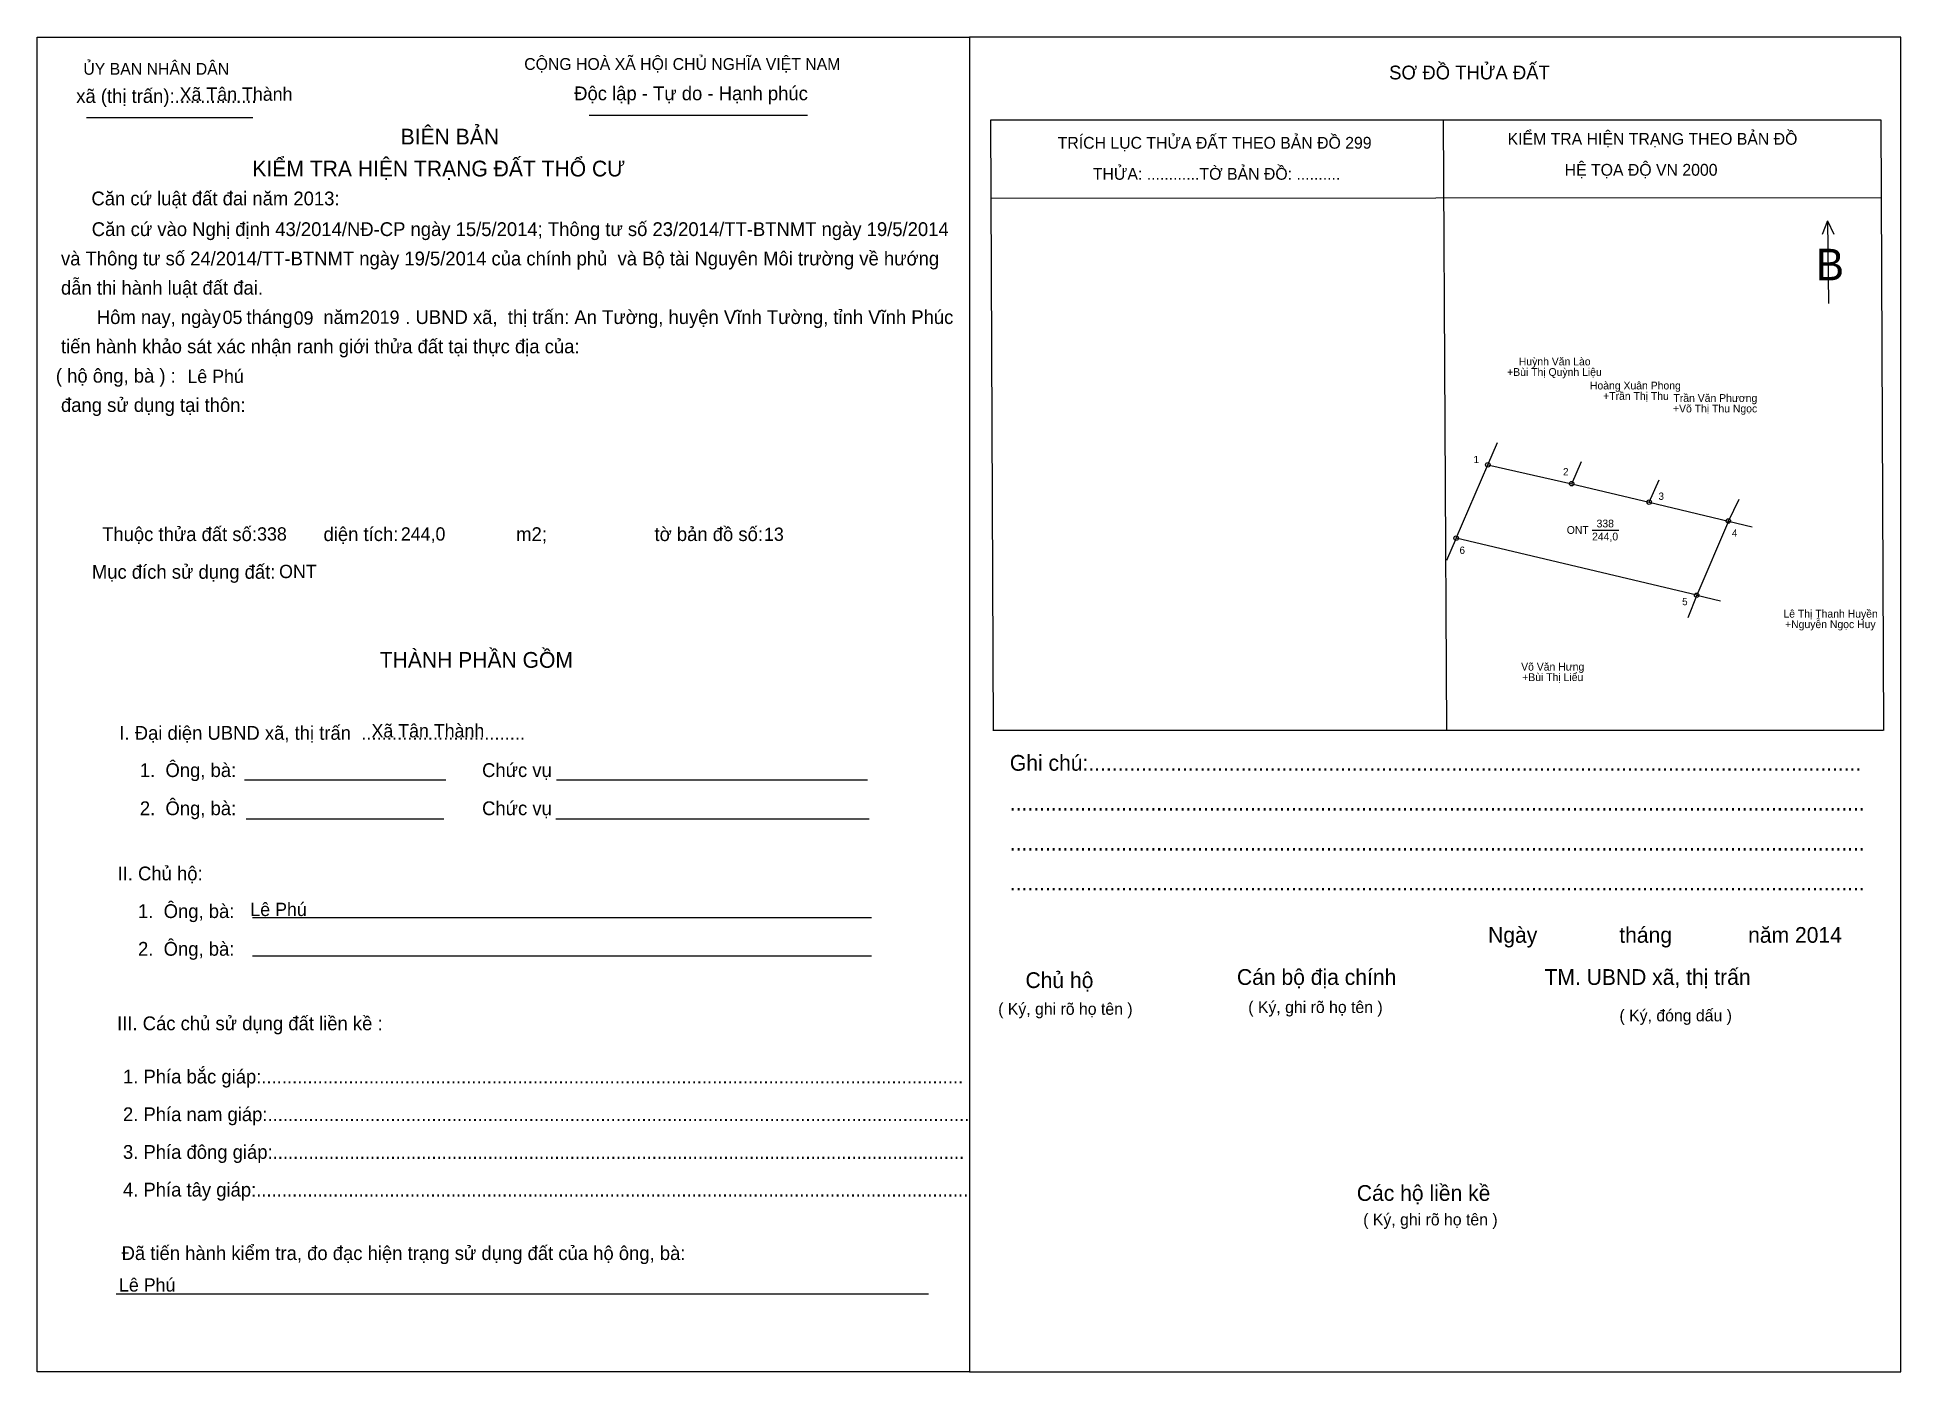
# Model space of a CAD drawing. Extents: x 540461 to 540669, y 1835220 to 1835369.
import ezdxf

# ---------------------------------------------------------------- set-up
doc = ezdxf.new("R2010")
doc.units = 0
for name, color, linetype in [('bbhtNoiDung', 7, 'Continuous'), ('bbhtTemplate', 7, 'Continuous'), ('CanhThua', 7, 'Continuous'), ('MocDinhThua', 7, 'Continuous'), ('NhanDiaChinhThua', 7, 'Continuous'), ('NhanTuCan', 7, 'Continuous'), ('RauThua', 7, 'Continuous'), ('SoHieuDinhThua', 7, 'Continuous')]:
    doc.layers.add(name, color=color, linetype=linetype)

msp = doc.modelspace()

# ---------------------------------------------------------------- linework, layer by layer
at = {"layer": 'bbhtTemplate'}
for p, q in [((540466.56, 1835359.58), (540485.09, 1835359.58)), ((540522.55, 1835359.83), (540546.86, 1835359.83)), ((540617.66, 1835359.34), (540618.01, 1835291.3)), ((540567.26, 1835350.59), (540666.38, 1835350.69)), ((540660.45, 1835348.07), (540659.86, 1835346.54)), ((540660.45, 1835348.07), (540661.14, 1835346.59)), ((540660.45, 1835348.07), (540660.55, 1835338.88)), ((540484.15, 1835285.81), (540506.59, 1835285.81)), ((540518.89, 1835285.81), (540553.53, 1835285.81)), ((540484.35, 1835281.47), (540506.34, 1835281.47)), ((540518.84, 1835281.47), (540553.72, 1835281.47)), ((540485.04, 1835270.45), (540553.97, 1835270.45)), ((540485.04, 1835266.2), (540553.97, 1835266.2)), ((540469.87, 1835228.55), (540560.34, 1835228.55))]:
    msp.add_line(p, q, dxfattribs=at)
for points in [[(540461.08, 1835219.85), (540461.08, 1835368.53), (540564.89, 1835368.53), (540564.89, 1835219.85)], [(540668.6, 1835219.85), (540668.6, 1835368.53), (540564.89, 1835368.53), (540564.89, 1835219.85)]]:
    msp.add_lwpolyline(points, close=True, dxfattribs=at)
for points in [[(540567.56, 1835291.3), (540567.26, 1835359.34), (540666.38, 1835359.34), (540666.68, 1835291.3)], [(540666.63, 1835291.3), (540567.51, 1835291.3)]]:
    msp.add_lwpolyline(points, dxfattribs=at)
at = {"layer": 'CanhThua'}
for p, q in [((540619.09, 1835312.72), (540622.62, 1835320.89)), ((540622.62, 1835320.89), (540631.96, 1835318.79)), ((540631.96, 1835318.79), (540640.58, 1835316.74)), ((540640.58, 1835316.74), (540649.41, 1835314.63)), ((540649.41, 1835314.63), (540645.88, 1835306.36)), ((540645.88, 1835306.36), (540619.09, 1835312.72))]:
    msp.add_line(p, q, dxfattribs=at)
at = {"layer": 'MocDinhThua'}
for centre in [(540622.62, 1835320.89), (540631.96, 1835318.79), (540640.58, 1835316.74), (540649.41, 1835314.63), (540619.09, 1835312.72), (540645.88, 1835306.36)]:
    msp.add_circle(centre, 0.25, dxfattribs=at)
at = {"layer": 'NhanDiaChinhThua'}
msp.add_line((540634.23, 1835313.63), (540637.2, 1835313.63), dxfattribs=at)
at = {"layer": 'RauThua'}
for p, q in [((540622.62, 1835320.89), (540623.71, 1835323.37)), ((540631.96, 1835318.79), (540633.05, 1835321.27)), ((540640.58, 1835316.74), (540641.69, 1835319.21)), ((540649.41, 1835314.63), (540650.61, 1835317.06)), ((540649.41, 1835314.63), (540652.05, 1835314)), ((540619.09, 1835312.72), (540618.01, 1835310.23)), ((540645.88, 1835306.36), (540644.91, 1835303.83)), ((540645.88, 1835306.36), (540648.52, 1835305.74))]:
    msp.add_line(p, q, dxfattribs=at)

# ---------------------------------------------------------------- texts
at = {"layer": 'bbhtNoiDung'}
for s, height, p in [('Xã Tân Thành', 1.4823, (540476.94, 1835361.45)), ('05', 1.482, (540481.72, 1835336.58)), ('09', 1.482, (540489.63, 1835336.51)), ('2019', 1.482, (540497.01, 1835336.6)), ('Lê Phú', 1.482, (540477.8, 1835330.01)), ('338', 1.482, (540485.56, 1835312.45)), ('244,0', 1.482, (540501.57, 1835312.45)), ('13', 1.482, (540542.01, 1835312.42)), ('ONT', 1.482, (540488.01, 1835308.27)), ('Xã Tân Thành', 1.4823, (540498.3, 1835290.53)), ('Lê Phú', 1.482, (540484.81, 1835270.62)), ('Lê Phú', 1.482, (540470.18, 1835228.78))]:
    msp.add_text(s, height=height, dxfattribs=at).set_placement(p)
at = {"layer": 'bbhtTemplate'}
for s, height, p in [('ỦY BAN NHÂN DÂN', 1.3163, (540466.21, 1835364.35)), ('CỘNG HOÀ XÃ HỘI CHỦ NGHĨA VIỆT NAM', 1.3163, (540515.31, 1835364.89)), ('SƠ ĐỒ THỬA ĐẤT', 1.5356, (540611.63, 1835363.83)), ('xã (thị trấn):................', 1.5356, (540465.42, 1835361.21)), ('Độc lập - Tự do - Hạnh phúc', 1.5356, (540520.87, 1835361.51)), ('BIÊN BẢN', 1.755, (540501.55, 1835356.58)), ('TRÍCH LỤC THỬA ĐẤT THEO BẢN ĐỒ 299', 1.3163, (540574.72, 1835356.11)), ('KIỂM TRA HIỆN TRẠNG THEO BẢN ĐỒ', 1.3163, (540624.82, 1835356.55)), ('KIỂM TRA HIỆN TRẠNG ĐẤT THỔ CƯ', 1.7551, (540485.04, 1835353.02)), ('        THỬA: ............TỜ BẢN ĐỒ: ..........', 1.3163, (540574.72, 1835352.65)), ('             HỆ TỌA ĐỘ VN 2000', 1.3163, (540624.82, 1835353.1)), ('Căn cứ luật đất đai năm 2013:', 1.5356, (540467.11, 1835349.8)), ('       Căn cứ vào Nghị định 43/2014/NĐ-CP ngày 15/5/2014; Thông tư số 23/2014/TT-BTNMT ngày 19/5/2014', 1.53558, (540463.15, 1835346.38)), (' và Thông tư số 24/2014/TT-BTNMT ngày 19/5/2014 của chính phủ  và Bộ tài Nguyên Môi trường về hướng', 1.5356, (540463.15, 1835343.11)), ('B', 3.51, (540659.16, 1835341.45)), (' dẫn thi hành luật đất đai.', 1.5356, (540463.15, 1835339.85)), ('        Hôm nay, ngày     tháng      năm         . UBND xã,  thị trấn: An Tường, huyện Vĩnh Tường, tỉnh Vĩnh Phúc', 1.53558, (540463.15, 1835336.58)), (' tiến hành khảo sát xác nhận ranh giới thửa đất tại thực địa của:', 1.5356, (540463.15, 1835333.32)), ('( hộ ông, bà ) :', 1.5356, (540463.15, 1835330.05)), (' đang sử dụng tại thôn:', 1.5356, (540463.15, 1835326.79)), ('  Thuộc thửa đất số:             diện tích:                       m2;                     tờ bản đồ số:', 1.53558, (540467.16, 1835312.4)), ('Mục đích sử dụng đất:', 1.5356, (540467.16, 1835308.2)), ('THÀNH PHẦN GỒM', 1.7551, (540499.22, 1835298.28)), ('I. Đại diện UBND xã, thị trấn  ................................', 1.5356, (540470.22, 1835290.26)), ('Ghi chú:....................................................................................................................................', 1.75514, (540569.39, 1835286.81)), ('    1.  Ông, bà:                                                Chức vụ', 1.5356, (540470.22, 1835286.11)), ('    2.  Ông, bà:                                                Chức vụ', 1.5356, (540470.22, 1835281.86)), ('..................................................................................................................................................', 1.75514, (540569.39, 1835282.37)), ('..................................................................................................................................................', 1.75514, (540569.39, 1835277.92)), ('II. Chủ hộ:', 1.5356, (540470.02, 1835274.6)), ('    1.  Ông, bà:', 1.5356, (540470.02, 1835270.4)), ('..................................................................................................................................................', 1.75514, (540569.39, 1835273.47)), ('    2.  Ông, bà:', 1.5356, (540470.02, 1835266.2)), ('Ngày              tháng             năm 2014', 1.7551, (540622.65, 1835267.64)), ('Chủ hộ', 1.755, (540571.13, 1835262.6)), ('Cán bộ địa chính', 1.7551, (540594.68, 1835262.95)), ('TM. UBND xã, thị trấn', 1.7551, (540628.93, 1835262.95)), ('III. Các chủ sử dụng đất liền kề :', 1.5356, (540469.97, 1835257.9)), ('( Ký, ghi rõ họ tên )', 1.3163, (540568.09, 1835259.62)), ('( Ký, ghi rõ họ tên )', 1.3163, (540595.94, 1835259.82)), ('( Ký, đóng dấu )', 1.3163, (540637.28, 1835258.89)), ('    1. Phía bắc giáp:.........................................................................................................................................', 1.53558, (540468.34, 1835251.97)), ('    2. Phía nam giáp:.........................................................................................................................................', 1.53558, (540468.34, 1835247.77)), ('    3. Phía đông giáp:.......................................................................................................................................', 1.53558, (540468.34, 1835243.57)), ('    4. Phía tây giáp:...........................................................................................................................................', 1.53558, (540468.34, 1835239.37)), ('Các hộ liền kề', 1.7551, (540608.03, 1835238.89)), ('( Ký, ghi rõ họ tên )', 1.3163, (540608.74, 1835236.16)), ('    Đã tiến hành kiểm tra, đo đạc hiện trạng sử dụng đất của hộ ông, bà:', 1.5356, (540468.19, 1835232.3))]:
    msp.add_text(s, height=height, dxfattribs=at).set_placement(p)
at = {"layer": 'NhanDiaChinhThua'}
for s, p in [('ONT', (540631.41, 1835313.2)), ('338', (540634.73, 1835313.92)), ('244,0', (540634.23, 1835312.47))]:
    msp.add_text(s, height=0.867, dxfattribs=at).set_placement(p)
at = {"layer": 'NhanTuCan'}
for s, p in [('Huỳnh Văn Lào', (540626.07, 1835331.97)), ('+Bùi Thị Quỳnh Liệu', (540624.77, 1835330.8)), ('Hoàng Xuân Phong', (540633.99, 1835329.29)), ('+Trần Thị Thu', (540635.46, 1835328.13)), ('Trần Văn Phương', (540643.29, 1835327.9)), ('+Võ Thị Thu Ngọc', (540643.24, 1835326.73)), ('Lê Thị Thanh Huyền', (540655.54, 1835303.87)), ('+Nguyễn Ngọc Huy', (540655.72, 1835302.7)), ('Võ Văn Hưng', (540626.33, 1835297.97)), ('+Bùi Thị Liểu', (540626.45, 1835296.8))]:
    msp.add_text(s, height=0.8671, dxfattribs=at).set_placement(p)
at = {"layer": 'SoHieuDinhThua'}
for s, p in [('1', (540621.03, 1835321.08)), ('2', (540631, 1835319.72)), ('3', (540641.63, 1835316.99)), ('4', (540649.8, 1835312.88)), ('6', (540619.47, 1835310.97)), ('5', (540644.26, 1835305.25))]:
    msp.add_text(s, height=0.813, dxfattribs=at).set_placement(p)

doc.saveas('drawing.dxf')
